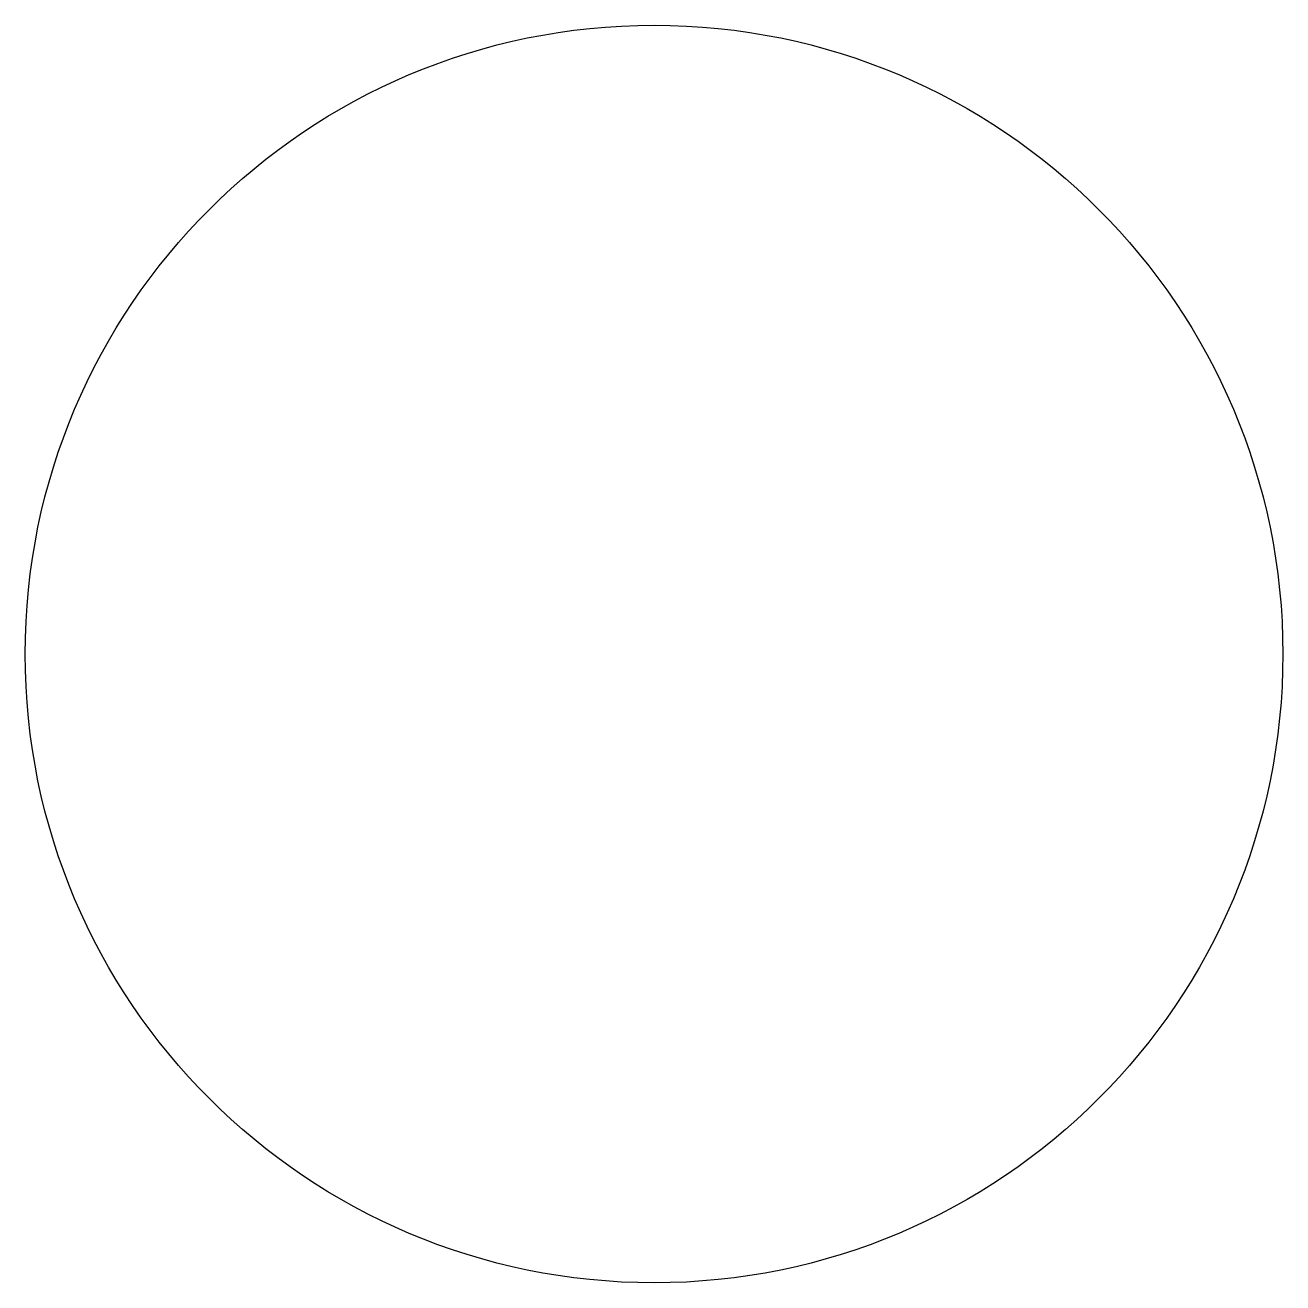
# Model space of a CAD drawing. Extents: x -29099 to -28917, y 5914 to 6096.
import ezdxf

# ---------------------------------------------------------------- set-up
doc = ezdxf.new("R2010")
doc.units = 0
doc.header["$MEASUREMENT"] = 0
doc.layers.get('0').update_dxf_attribs({"linetype": 'CONTINUOUS'})

msp = doc.modelspace()

# ---------------------------------------------------------------- linework, layer by layer
msp.add_circle((-29008.06, 6005.12), 90.83)

doc.saveas('drawing.dxf')
